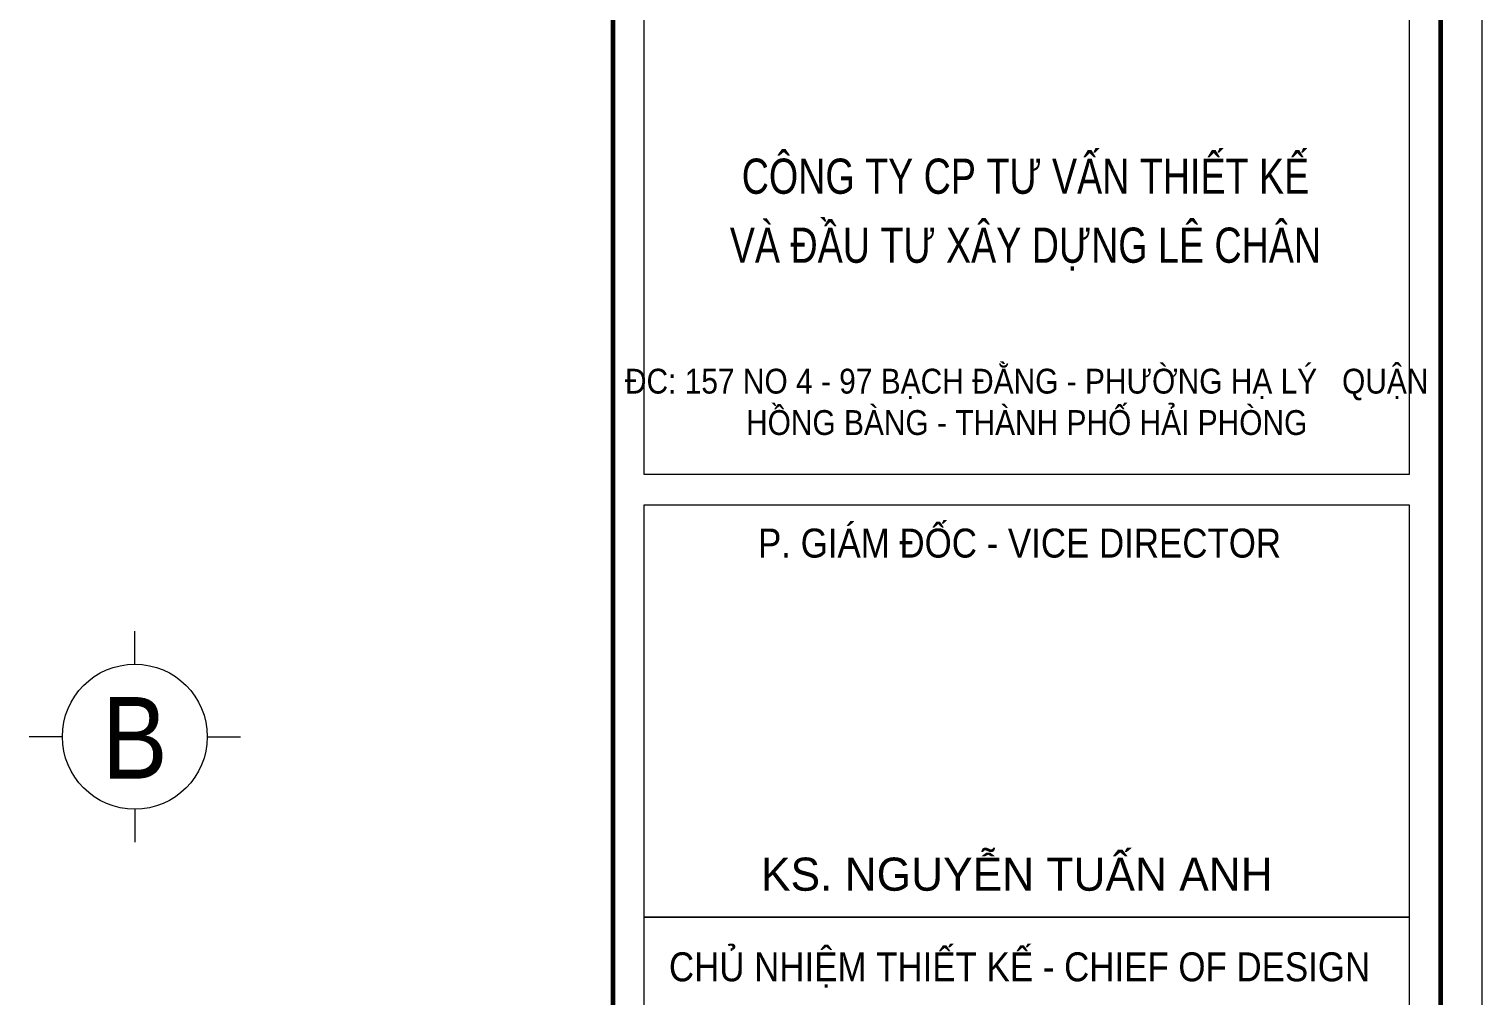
# Model space of a CAD drawing. Header units: millimetres. Extents: x -295047 to 29144, y -724756 to -246879.
# Drawn here: x -148597 to -144104, y -354067 to -351077 of the extents above; entities that cross this region are included whole.
import ezdxf
from ezdxf.enums import TextEntityAlignment as Align

# ---------------------------------------------------------------- set-up
doc = ezdxf.new("R2010")
doc.units = ezdxf.units.MM
doc.header["$MEASUREMENT"] = 0
doc.layers.get('Defpoints').update_dxf_attribs({"color": 1})
for name, color, linetype, lineweight in [('Khungten_LCDI', 7, 'Continuous', 5), ('LC ISO', 153, 'Continuous', 13), ('LC Net manh', 219, 'Continuous', 5), ('LC Net thay', 7, 'Continuous', 25), ('LC Text1', 3, 'Continuous', 20)]:
    doc.layers.add(name, color=color, linetype=linetype, lineweight=lineweight)
doc.styles.add('Khungten', font='VHAVAN_1.TTF', dxfattribs={"width": 0.9, "height": 5000})
doc.styles.add('LC 1', font='VHAVANB_1.TTF')
doc.styles.add('Title', font='VHBLACK_1.TTF', dxfattribs={"width": 0.8})
doc.styles.add('VNAVANTH', font='VHAVANB_1.TTF', dxfattribs={"width": 0.6})

# ---------------------------------------------------------------- blocks, each defined once
blk = doc.blocks.new('lcdi KC')
at = {"layer": 'Defpoints', "lineweight": 0}
blk.add_lwpolyline([(-1200, -14850), (-1200, 14850), (40800, 14850), (40800, -14850)], close=True, dxfattribs=at)
at = {"layer": 'Khungten_LCDI', "color": 5, "lineweight": 60}
blk.add_line((36600, 14650), (36600, -14650), dxfattribs=at)
at = {"layer": 'Khungten_LCDI', "color": 5, "lineweight": 25}
blk.add_line((40600, -14650), (40600, 14650), dxfattribs=at)
at = {"layer": 'Khungten_LCDI', "color": 5, "lineweight": 60}
blk.add_lwpolyline([(0, -14650), (0, 14650), (40600, 14650), (40600, -14650)], close=True, dxfattribs=at)
at = {"layer": 'Khungten_LCDI', "color": 9, "lineweight": 15}
for points in [[(36750, 2587.2), (40450, 2587.2), (40450, 6561.5), (36750, 6561.5)], [(36750, 446.3), (40450, 446.3), (40450, 2437.2), (36750, 2437.2)], [(36750, -1521.9), (40450, -1521.9), (40450, 446.3), (36750, 446.3)]]:
    blk.add_lwpolyline(points, close=True, dxfattribs=at)
at = {"color": 7}
for s, height, style, width, p in [('c«ng ty cp t\xad vÊn thiÕt kÕ', 170, 'Title', 0.8, (38594.2, 3941.9)), ('vµ ®Çu t\xad x©y dùng lª ch©n', 170, 'Title', 0.8, (38594.2, 3608.6)), ('P. gi¸m ®èc - VICE director', 140, 'Khungten', 0.9, (38565.6, 2183.9)), ('chñ nhiÖm thiÕt kÕ - chief of design', 140, 'Khungten', 0.9, (38565.6, 136.4))]:
    blk.add_text(s, height=height, dxfattribs=dict(at, style=style, width=width)).set_placement(p, align=Align.CENTER)
at = {"color": 7, "style": 'VNAVANTH'}
blk.add_text('ks. nguyÔn tuÊn anh', height=160, dxfattribs=at).set_placement((38552.7, 574.1), align=Align.CENTER)
at = {"color": 7, "insert": (38600, 3096.5), "char_height": 120, "attachment_point": 2, "style": 'Khungten'}
blk.add_mtext_dynamic_manual_height_columns('®c: 157 no 4 - 97 b¹ch ®»ng - ph\xadêng h¹ lý   quËn hång bµng - thµnh phè h¶i phßng ', width=3886.569, gutter_width=25, heights=[0], dxfattribs=at)
at = {"color": 7, "style": 'Khungten', "width": 0.8}
for tag, p in [('REVISION', (39498.8, -10746.3)), ('NGAYHT', (39546.1, -11609.4))]:
    blk.add_attdef(tag, text='', height=200, dxfattribs=at).set_placement(p, align=Align.CENTER)
at = {"layer": 'LC Text1', "style": 'Title', "width": 1.485915}
for tag, p, p2 in [('TENBANVE1', (36912.7, -8885.8), (40339.1, -8885.8)), ('TENBANVE2', (36912.7, -9562.5), (40339.1, -9562.5))]:
    blk.add_attdef(tag, text='', height=250, dxfattribs=at).set_placement(p, p2, align=Align.FIT)
at = {"layer": 'LC Text1', "style": 'Title', "width": 0.7}
blk.add_attdef('SOBANVE', text='', height=250, dxfattribs=at).set_placement((39562, -13896.2), align=Align.CENTER)
blk = doc.blocks.new('TTRUC')
at = {"layer": 'LC ISO'}
for p, q in [((0, 6.95), (0, 10.13)), ((-6.95, 0), (-10.13, 0)), ((6.95, 0), (10.13, 0)), ((0, -6.95), (0, -10.13))]:
    blk.add_line(p, q, dxfattribs=at)
at = {"layer": 'LC Net manh'}
blk.add_circle((0, 0), 6.95, dxfattribs=at)

msp = doc.modelspace()

# ---------------------------------------------------------------- block references
at = {"layer": 'LC ISO', "xscale": 32.25101427308982, "yscale": 32.25101427308982, "zscale": 32.25101427308982}
msp.add_blockref('TTRUC', (-148270.4, -353265.5), dxfattribs=at)
at = {"layer": 'LC Net thay', "xscale": 0.6399999999848659, "yscale": 0.6399999999848659, "zscale": 0.6399999999848659}
msp.add_blockref('lcdi KC', (-170216.2, -354109.3), dxfattribs=at)

# ---------------------------------------------------------------- texts
at = {"layer": 'LC Text1', "ltscale": 0.2, "style": 'LC 1', "width": 0.9}
msp.add_text('b', height=252.5, dxfattribs=at).set_placement((-148270.4, -353470.9), align=Align.BOTTOM_CENTER)

doc.saveas('drawing.dxf')
